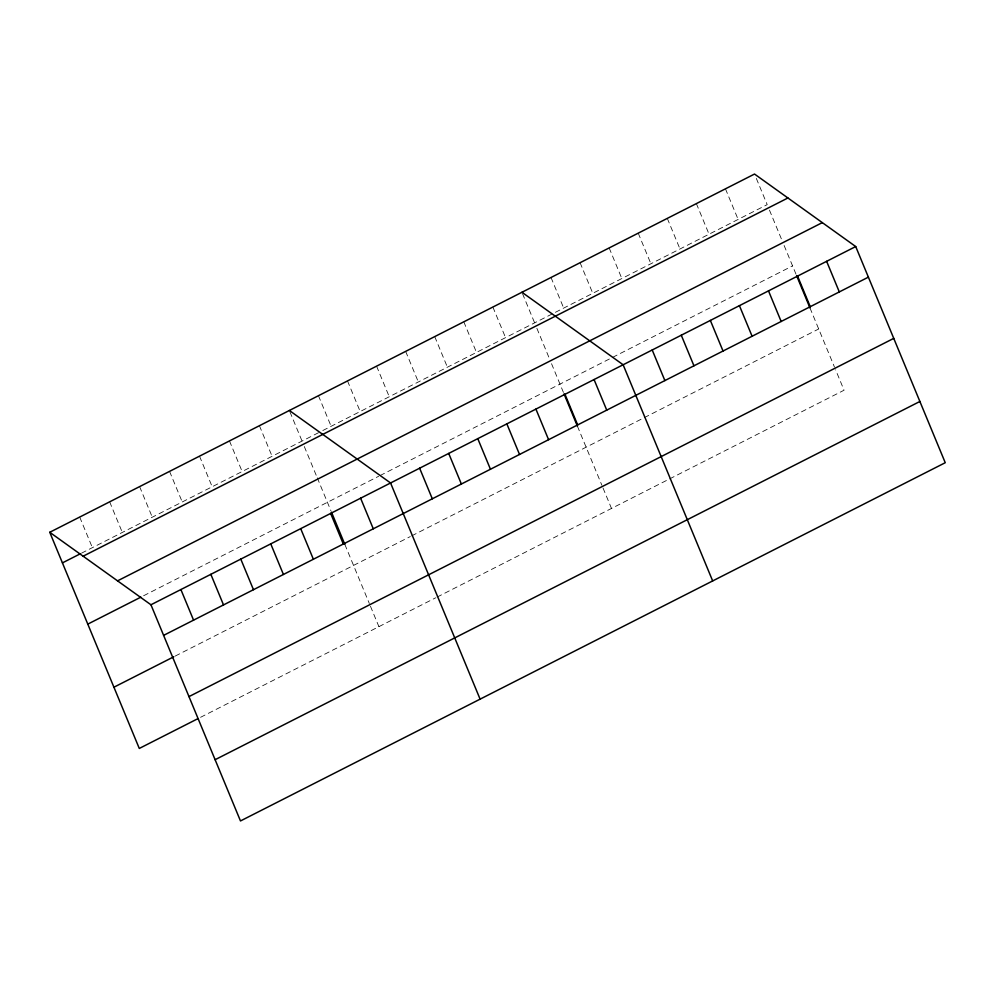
<?xml version="1.0" encoding="UTF-8"?>
<svg xmlns="http://www.w3.org/2000/svg" width="995" height="995" viewBox="0 0 995 995"><rect width="100%" height="100%" fill="white"/><g stroke="black" fill="none" stroke-linecap="round" stroke-linejoin="round"><path stroke-width="0.75" stroke-dasharray="4.97 3.73" d="M81.478 553.195L321.422 431.233M322.815 430.524L554.004 313.015M555.384 312.318L767.195 204.647L756.25 178.229M143.616 595.744L378.635 476.282M380.015 475.585L611.204 358.076M612.597 357.367L792.567 265.889M175.195 656.078L410.301 536.566M411.694 535.857L642.882 418.348M644.262 417.651L818.698 328.984M200.555 717.308L435.673 597.808M437.054 597.099L668.242 479.59M669.635 478.881L844.058 390.227L835.613 369.804M769.446 210.094L782.418 241.399M784.11 245.479L796.05 274.297M809.98 307.952L834.482 367.093M725.454 188.839L738.128 219.422M696.376 203.614L709.049 234.211M667.309 218.39L679.983 248.986M638.23 233.166L650.904 263.762M609.164 247.942L621.838 278.538M580.097 262.717L592.771 293.314M551.019 277.493L563.692 308.089M522.524 293.662L534.626 322.865M536.877 328.313L549.837 359.605M551.529 363.697L563.468 392.515M577.411 426.171L601.9 485.299M603.032 488.023L611.49 508.433M492.873 307.045L505.547 337.641M463.807 321.82L476.481 352.417M434.728 336.608L447.402 367.205M405.661 351.384L418.335 381.981M376.583 366.16L389.256 396.756M347.516 380.936L360.19 411.532M318.45 395.712L331.124 426.308M289.943 411.88L302.045 441.083M304.296 446.531L316.696 476.468M317.268 477.824L330.9 510.733M344.83 544.389L369.332 603.517M370.451 606.241L378.908 626.651M259.421 425.711L272.095 456.307M229.472 440.934L242.146 471.53M199.51 456.158L212.184 486.754M169.56 471.381L182.234 501.978M139.611 486.617L152.285 517.213M109.661 501.841L122.323 532.437M79.699 517.064L92.373 547.66"/><path stroke-width="1.49" d="M49.75 532.288L754.521 174.05L855.712 246.549L945.25 462.712L240.479 820.95L150.941 604.773L49.75 532.288L139.288 748.451L197.831 718.701M62.424 562.884L80.122 553.892M83.145 556.205L787.916 197.98M117.547 580.856L822.318 222.619M87.784 624.126L140.892 597.137M150.941 604.773L855.712 246.549M163.615 635.37L868.386 277.145M113.927 687.209L173.826 656.762M188.975 696.612L893.746 338.375M215.107 759.707L919.89 401.47M521.952 292.269L623.131 364.767L712.669 580.931M289.371 410.487L390.562 482.973L480.1 699.149M826.634 261.324L839.307 291.921M797.567 276.1L810.241 306.696M796.634 275.702L809.98 307.952M768.501 290.876L781.162 321.472M739.422 305.652L752.096 336.248M710.355 320.427L723.029 351.024M681.276 335.203L693.95 365.799M652.21 349.991L664.884 380.587M594.065 379.543L606.739 410.139M564.986 394.318L577.66 424.915M564.053 393.921L577.411 426.171M535.919 409.094L548.593 439.69M506.853 423.87L519.527 454.466M477.774 438.646L490.448 469.242M448.708 453.421L461.381 484.018M419.629 468.197L432.303 498.793M360.613 498.209L373.274 528.805M331.472 512.139L344.83 544.389M330.651 513.432L343.325 544.029M300.701 528.656L313.375 559.252M270.752 543.879L283.426 574.476M240.79 559.103L253.464 589.699M210.84 574.326L223.514 604.923M180.891 589.55L193.565 620.146"/></g></svg>
